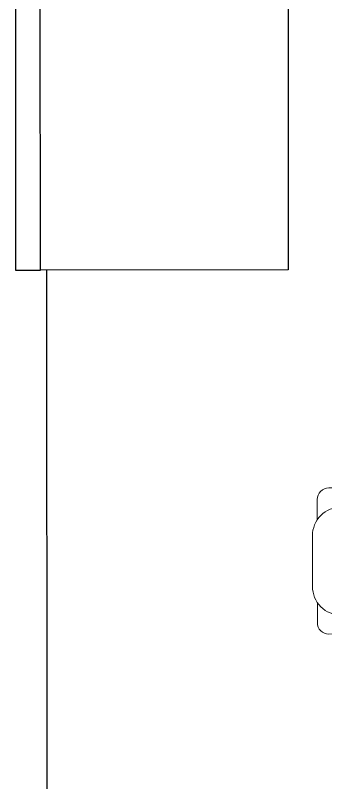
# Model space of a CAD drawing. Header units: inches. Extents: x 164.3 to 247.9, y 15.6 to 56.7.
# Drawn here: x 220.5466 to 220.7431, y 37.6211 to 38.1072 of the extents above; entities that cross this region are included whole.
import ezdxf

# ---------------------------------------------------------------- set-up
doc = ezdxf.new("R2010")
doc.units = ezdxf.units.IN
doc.header["$MEASUREMENT"] = 0
doc.layers.get('0').update_dxf_attribs({"lineweight": 0})
doc.layers.add('EQUI', color=3, linetype='Continuous', lineweight=0)

# ---------------------------------------------------------------- blocks, each defined once
blk = doc.blocks.new('IP PHONE')
at = {"layer": 'EQUI'}
blk.add_lwpolyline([(-46.1, 92.72, -0.414214), (-39.86, 86.48), (-39.86, 77.98, 0.089443), (-39.86, 18.68), (-39.86, 13.5, -0.414214), (-46.1, 7.25), (-57.14, 7.25, -0.414214), (-63.39, 13.5), (-63.39, 18.68, 0.089443), (-63.39, 77.98), (-63.39, 86.48, -0.414214), (-57.14, 92.72)], format="xyb", close=True, dxfattribs=at)
for points in [[(-60.62, 91.66), (-65.03, 91.66, 0.414214), (-67.53, 89.16), (-67.53, 2.5, 0.414214), (-65.03, 0), (-54.51, 0)], [(-35.69, 0), (-35.69, 89.16, 0.414214), (-38.19, 91.66), (-42.62, 91.66)]]:
    blk.add_lwpolyline(points, format="xyb", dxfattribs=at)

msp = doc.modelspace()

# ---------------------------------------------------------------- linework, layer by layer
at = {"color": 7, "linetype": 'ByBlock', "lineweight": -2}
for p, q in [((220.54665, 38.7306), (220.54679, 37.94588)), ((220.56248, 37.94588), (220.56234, 38.7306)), ((220.71929, 38.73063), (220.71943, 37.94591)), ((220.54679, 37.94588), (220.56248, 37.94588)), ((220.71943, 37.94591), (220.56248, 37.94588)), ((220.56675, 37.49224), (220.56667, 37.94588))]:
    msp.add_line(p, q, dxfattribs=at)

# ---------------------------------------------------------------- block references
at = {"color": 7, "xscale": 0.002909101709693036, "yscale": 0.002909101709693036, "zscale": 0.002909101709693036, "rotation": 90.02882136425923}
msp.add_blockref('IP PHONE', (221.00439, 37.91175), dxfattribs=at)

doc.saveas('drawing.dxf')
